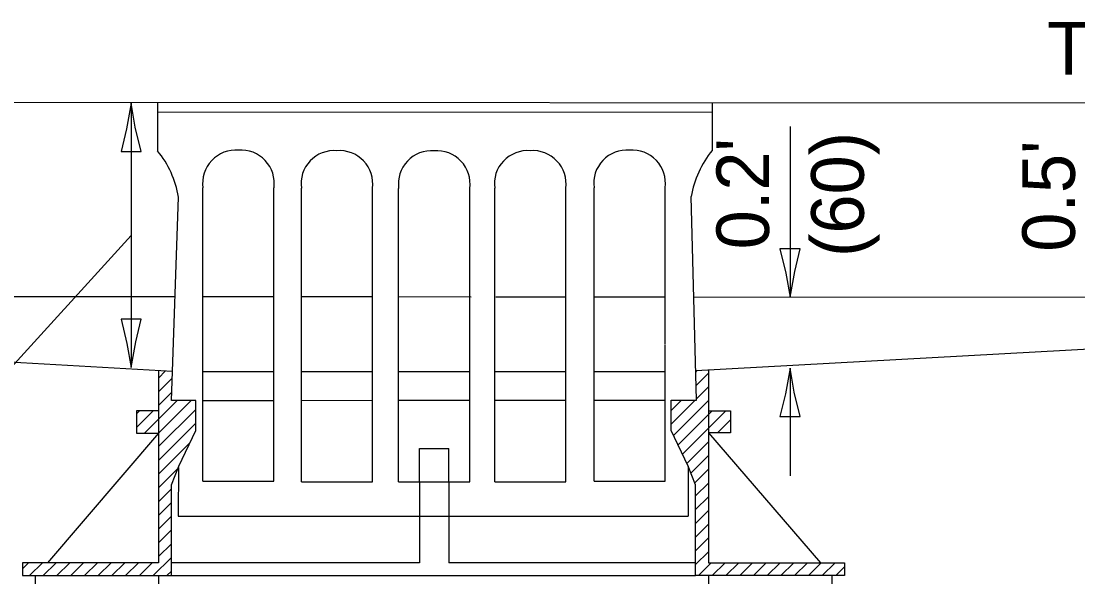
# Model space of a CAD drawing. Extents: x 0 to 2.83, y 0 to 1.83.
# Drawn here: x 2.1674 to 2.4223, y 0.3947 to 0.5289 of the extents above; entities that cross this region are included whole.
import ezdxf

# ---------------------------------------------------------------- set-up
doc = ezdxf.new("R2010")
doc.units = 0
for name, color, linetype in [('RD_Pr_Roadway_Dimensions', 7, 'Continuous'), ('RD_Pr_Roadway_Items', 7, 'Continuous'), ('RD_Pr_Roadway_Notes', 7, 'Continuous'), ('SH_General_Details', 7, 'Continuous')]:
    doc.layers.add(name, color=color, linetype=linetype)

msp = doc.modelspace()

# ---------------------------------------------------------------- linework, layer by layer
at = {"layer": 'RD_Pr_Roadway_Dimensions'}
for p, q in [((2.19389592380633, 0.5090747494548006), (2.19389592380633, 0.4452296422548039)), ((2.3528936426062823, 0.5033992954547895), (2.3528936426062823, 0.4622260018548375)), ((2.193894281931808, 0.47714964750822686), (2.1428261669929825, 0.42089722628997694)), ((2.3528936426062823, 0.44512463385475853), (2.3528936426062823, 0.4191025522548152))]:
    msp.add_line(p, q, dxfattribs=at)
for points in [[(2.19145623340633, 0.49741508185480066), (2.19389592380633, 0.4974083808964098), (2.19633561420633, 0.4974083808964098), (2.19490585300633, 0.5032437494548007), (2.19389592380633, 0.5090747494548006), (2.1927647098063296, 0.5028542386548006)], [(2.3553333330062824, 0.4738856694548374), (2.3528936426062823, 0.4738923704132283), (2.350453952206282, 0.4738923704132283), (2.3518837134062824, 0.46805700185483745), (2.3528936426062823, 0.4622260018548375), (2.3540248566062822, 0.4684465126548375)], [(2.19633561420633, 0.4568893098548038), (2.19389592380633, 0.45689601081319464), (2.19145623340633, 0.45689601081319464), (2.19288599460633, 0.4510606422548038), (2.19389592380633, 0.4452296422548039), (2.19502713780633, 0.4514501530548039)], [(2.350453952206282, 0.43346496625475844), (2.3528936426062823, 0.43345826529636755), (2.3553333330062824, 0.43345826529636755), (2.353903571806282, 0.4392936338547586), (2.3528936426062823, 0.44512463385475853), (2.351762428606282, 0.4389041230547585)]]:
    msp.add_lwpolyline(points, close=True, dxfattribs=at)
at = {"layer": 'RD_Pr_Roadway_Items'}
for p, q in [((1.8302968382062843, 0.5095547878547949), (2.7040867358063334, 0.5089847422548016)), ((2.2002714338063307, 0.5093147686547977), (2.2002714338063307, 0.4975538278548425)), ((2.334097139006334, 0.5092247614547988), (2.334097139006334, 0.4976588362547947)), ((2.2002714338063307, 0.5068695730547799), (2.334097139006334, 0.5069745814548252)), ((2.2112223098063306, 0.41777744625484625), (2.2112223098063306, 0.48864311505476066)), ((2.2283686814063333, 0.41777744625484625), (2.2283686814063333, 0.48864311505476066)), ((2.2349692094063314, 0.4176574366547545), (2.2349692094063314, 0.4885231054547621)), ((2.2521155810063345, 0.4176574366547545), (2.2521155810063345, 0.4885231054547621)), ((2.25844608740633, 0.417627434254848), (2.25844608740633, 0.4884931030547624)), ((2.2755924590063326, 0.417627434254848), (2.2755924590063326, 0.4884931030547624)), ((2.281622941406332, 0.4176574366547545), (2.281622941406332, 0.4885231054547621)), ((2.298769313006329, 0.4176574366547545), (2.298769313006329, 0.4885231054547621)), ((2.30559485900633, 0.4177924474547995), (2.30559485900633, 0.48865811625480704)), ((2.3227412306062805, 0.4508550922547845), (2.3227412306062805, 0.48865811625480704)), ((2.2036167014063324, 0.43730900865471045), (2.205326838206283, 0.48639293505478703)), ((2.3303018354063316, 0.4373540122548496), (2.3290417346062826, 0.4864979434548324)), ((1.8900166154063294, 0.4626010318547865), (2.204471769806334, 0.46239101505478897)), ((1.8900166154063294, 0.4626010318547865), (2.2038613567734355, 0.4443310469107273)), ((2.2112223098063306, 0.46239101505478897), (2.2283686814063333, 0.46239101505478897)), ((2.2349992118063313, 0.46237601385483573), (2.2521155810063345, 0.46237601385483573)), ((2.2584760898063294, 0.46236101265478935), (2.2759374866062823, 0.46234601145483606)), ((2.281877961806329, 0.46234601145483606), (2.2988293178063337, 0.4623310102547897)), ((2.3056098602062836, 0.4623310102547897), (2.3227412306062805, 0.4623160090547433)), ((2.3296567838063336, 0.46230100785479006), (2.6493623582062824, 0.4621087692748593)), ((2.6492723510063296, 0.4620459874548396), (2.330120605067505, 0.4444219954688129)), ((2.3227412306062805, 0.4177924474547995), (2.3227412306062805, 0.4507650850547856)), ((2.200496451806334, 0.4445269296354763), (2.200496451806334, 0.43478880705474)), ((2.200496451806334, 0.44270944065474027), (2.202213958781685, 0.44442694763022006)), ((2.211342319406329, 0.444314569054768), (2.2283686814063333, 0.444314569054768)), ((2.2349542082062794, 0.444314569054768), (2.2521305822062816, 0.444314569054768)), ((2.2584310862062837, 0.444314569054768), (2.2755924590063326, 0.444314569054768)), ((2.281637942606279, 0.444314569054768), (2.298784314206282, 0.444314569054768)), ((2.30559485900633, 0.444314569054768), (2.3147155886062816, 0.444314569054768)), ((2.3147155886062816, 0.444314569054768), (2.3227262294063333, 0.444314569054768)), ((2.330127821486328, 0.44414055513472955), (2.330426133515378, 0.4444388671638149)), ((2.33021070311633, 0.4409081715647591), (2.3331970670063327, 0.443894535454773)), ((2.3331970670063327, 0.4445918818668826), (2.3331970670063327, 0.43481880945483276)), ((2.200496451806334, 0.43940917665477897), (2.203804611835305, 0.4427023676338105)), ((2.200496451806334, 0.436078910254818), (2.20368547660892, 0.43928297762729196)), ((2.3302935856163582, 0.43767575406379505), (2.3331970670063327, 0.44056426905471885)), ((2.209542175406333, 0.43730900865471045), (2.2036167014063324, 0.43730900865471045)), ((2.209542175406333, 0.4300184254547959), (2.209542175406333, 0.43730900865471045)), ((2.2112223098063306, 0.43730900865471045), (2.2283986838063328, 0.43732400985485)), ((2.23511922140633, 0.43732400985485), (2.2521605846062815, 0.4373390110547101)), ((2.2584160850063304, 0.4373390110547101), (2.275667465006332, 0.4373390110547101)), ((2.2816679450063315, 0.4373390110547101), (2.298784314206282, 0.4373390110547101)), ((2.3056248614063297, 0.4373540122548496), (2.3226662246062815, 0.4373540122548496)), ((2.3241663446062812, 0.4300484278547956), (2.3241663446062812, 0.4373540122548496)), ((2.3241663446062812, 0.4373540122548496), (2.3303018354063316, 0.4373540122548496)), ((2.200496451806334, 0.43478880705474), (2.1951710258063324, 0.43478880705474)), ((2.1951710258063324, 0.43478880705474), (2.1951710258063324, 0.42941837745480294)), ((2.200496451806334, 0.43478880705474), (2.200496451806334, 0.42941837745480294)), ((2.3331970670063327, 0.43481880945483276), (2.3331970670063327, 0.42946338105475584)), ((2.3331970670063327, 0.43481880945483276), (2.3385374942062818, 0.43481880945483276)), ((2.3385374942062818, 0.43481880945483276), (2.3385374942062818, 0.42946338105475584)), ((2.200496451806334, 0.42941837745480294), (2.173734494831476, 0.3980986418130269)), ((2.1951710258063324, 0.42941837745480294), (2.200496451806334, 0.42941837745480294)), ((2.200496451806334, 0.42941837745480294), (2.200496451806334, 0.3981108730547508)), ((2.2054018442062824, 0.42142273785485007), (2.209542175406333, 0.4300184254547959)), ((2.3283066758063318, 0.42145274025484974), (2.3241663446062812, 0.4300484278547956)), ((2.3331970670063327, 0.42946338105475584), (2.3602449010107107, 0.3981408754548436)), ((2.3385374942062818, 0.42946338105475584), (2.3331970670063327, 0.42946338105475584)), ((2.3331970670063327, 0.42946338105475584), (2.3332120682062802, 0.3981408754548436)), ((2.2635014918063288, 0.42569807985484653), (2.2705370546062813, 0.42569807985484653)), ((2.2635014918063288, 0.417627434254848), (2.2635014918063288, 0.42569807985484653)), ((2.2705370546062813, 0.417627434254848), (2.2705370546062813, 0.42569807985484653)), ((2.2036167014063324, 0.41692237785480973), (2.2054018442062824, 0.42142273785485007)), ((2.20529683580633, 0.42115271625476014), (2.205281834606284, 0.4093467718547588)), ((2.3283066758063318, 0.42145274025484974), (2.3283066758063318, 0.4093467718547588)), ((2.330106819806334, 0.41696738145476264), (2.3283066758063318, 0.42145274025484974)), ((2.2036167014063324, 0.39500562465474065), (2.2036167014063324, 0.41692237785480973)), ((2.2112223098063306, 0.41777744625484625), (2.2283686814063333, 0.41777744625484625)), ((2.2349692094063314, 0.4176574366547545), (2.2521155810063345, 0.4176574366547545)), ((2.25844608740633, 0.417627434254848), (2.2755924590063326, 0.417627434254848)), ((2.2635014918063288, 0.417627434254848), (2.2635014918063288, 0.3981258742547972)), ((2.2705370546062813, 0.417627434254848), (2.2705370546062813, 0.3981258742547972)), ((2.281622941406332, 0.4176574366547545), (2.298769313006329, 0.4176574366547545)), ((2.30559485900633, 0.4177924474547995), (2.3147155886062816, 0.4177924474547995)), ((2.3147155886062816, 0.4177924474547995), (2.3227412306062805, 0.4177924474547995)), ((2.330106819806334, 0.39503562705474027), (2.330106819806334, 0.41696738145476264)), ((2.205281834606284, 0.4093467718547588), (2.3147155886062816, 0.4093467718547588)), ((2.3147155886062816, 0.4093467718547588), (2.3283066758063318, 0.4093467718547588)), ((2.1676738262062822, 0.3981108730547508), (2.1676738262062822, 0.3981108730547508)), ((2.200496451806334, 0.3981108730547508), (2.1676738262062822, 0.39809587185479756)), ((2.1676738262062822, 0.3981108730547508), (2.1676738262062822, 0.39500562465474065)), ((2.2635014918063288, 0.3981258742547972), (2.203646703806332, 0.3981108730547508)), ((2.330181825806333, 0.3981408754548436), (2.2705370546062813, 0.3981258742547972)), ((2.3332120682062802, 0.3981408754548436), (2.366049695006332, 0.3981408754548436)), ((2.366049695006332, 0.3981408754548436), (2.366049695006332, 0.39503562705474027)), ((2.1676738262062822, 0.39500562465474065), (2.2036167014063324, 0.39500562465474065)), ((2.170749072206281, 0.39500562465474065), (2.170749072206281, 0.3340257466547569)), ((2.200496451806334, 0.39500562465474065), (2.200496451806334, 0.3340257466547569)), ((2.2036167014063324, 0.39500562465474065), (2.330106819806334, 0.39503562705474027)), ((2.2036167014063324, 0.39500562465474065), (2.2036167014063324, 0.39500562465474065)), ((2.366049695006332, 0.39503562705474027), (2.330106819806334, 0.39503562705474027)), ((2.3331970670063327, 0.39503562705474027), (2.3331970670063327, 0.334070750254803)), ((2.3629294454063334, 0.39503562705474027), (2.3629294454063334, 0.334070750254803))]:
    msp.add_line(p, q, dxfattribs=at)
for points in [[(2.19715118420628, 0.42941837745480294), (2.205041815406333, 0.43730900865471045)], [(2.2004664494063344, 0.42941837745480294), (2.2083570806062824, 0.43730900865471045)], [(2.3241663446062812, 0.4315635490547312), (2.32997180900633, 0.4373540122548496)], [(2.3241663446062812, 0.43487881425483205), (2.3266565438063336, 0.4373540122548496)], [(2.3247663926062803, 0.42883333065476326), (2.3331970670063327, 0.4372490038548043)], [(2.1951710258063324, 0.43075348425483384), (2.1991913474063316, 0.43478880705474)], [(2.1951710258063324, 0.4340687494548416), (2.19589108340633, 0.43478880705474)], [(2.200496451806334, 0.42614811585484125), (2.209512173006333, 0.4351488358548289), (2.209542175406333, 0.43517883825482856)], [(2.3258464790063313, 0.426598151854836), (2.3340671366062815, 0.43481880945483276)], [(2.3269265654063305, 0.4243629730547225), (2.33739740300633, 0.43481880945483276)], [(2.200496451806334, 0.4228178494547872), (2.2094671694063335, 0.4317735658548219), (2.209542175406333, 0.4318635730547277)], [(2.3353422386062843, 0.4294783822548022), (2.3385374942062818, 0.43265863665476495)], [(2.200496451806334, 0.4195025842547795), (2.2081770662062787, 0.42718319865478255)], [(2.3280066518063296, 0.42211279305474886), (2.3332120682062802, 0.42731820945482757)], [(2.32898172980633, 0.41978760705472956), (2.3332120682062802, 0.4240179454547731)], [(2.200496451806334, 0.41618731905477174), (2.205176826206279, 0.42086769345481)], [(2.3299268054063305, 0.41741741745475736), (2.3332120682062802, 0.420687679054719)], [(2.200496451806334, 0.41285705265471767), (2.20360170020628, 0.4159773022547742)], [(2.330106819806334, 0.41426716545479425), (2.3332120682062802, 0.41737241385480445)], [(2.330106819806334, 0.41095190025478656), (2.3332120682062802, 0.41407214985484314)], [(2.200496451806334, 0.40955678865475637), (2.20360170020628, 0.4126620370547665)], [(2.330106819806334, 0.4076366350547789), (2.3332120682062802, 0.410741883454789)], [(2.200511453006334, 0.40624152345484177), (2.20360170020628, 0.4093467718547588)], [(2.200511453006334, 0.4029262582548341), (2.20360170020628, 0.40603150665475113)], [(2.330106819806334, 0.40432136985477113), (2.3332120682062802, 0.4074266182547813)], [(2.330106819806334, 0.40100610465476344), (2.3332120682062802, 0.40412635425482)], [(2.200511453006334, 0.39961099305473324), (2.2036167014063324, 0.40271624145483653)], [(2.330106819806334, 0.39769083945484884), (2.3332120682062802, 0.4007960878547659)], [(2.1676738262062822, 0.3966257542548148), (2.1691589450063287, 0.3981108730547508)], [(2.1693689618063323, 0.39500562465474065), (2.172474210206284, 0.3981108730547508)], [(2.172684227006334, 0.39500562465474065), (2.1757894754063325, 0.3981108730547508)], [(2.1759994922062833, 0.39500562465474065), (2.1791047406062822, 0.3981108730547508)], [(2.179314757406332, 0.39500562465474065), (2.1824200058063306, 0.3981108730547508)], [(2.1826450238063337, 0.39500562465474065), (2.18575027220628, 0.3981108730547508)], [(2.1859452878063297, 0.39500562465474065), (2.189050536206282, 0.3981108730547508)], [(2.1892755542062794, 0.39500562465474065), (2.1923808026062837, 0.3981108730547508)], [(2.192575818206281, 0.39500562465474065), (2.195696067806332, 0.3981108730547508)], [(2.195906084606283, 0.39500562465474065), (2.199011333006334, 0.3981108730547508)], [(2.1992213498063315, 0.39500562465474065), (2.2036167014063324, 0.39940097625482884)], [(2.3307818738063317, 0.39503562705474027), (2.333887122206284, 0.3981408754548436)], [(2.334097139006334, 0.39503562705474027), (2.33718738620628, 0.3981408754548436)], [(2.337412404206283, 0.39503562705474027), (2.3405176526062816, 0.3981408754548436)], [(2.340727669406332, 0.39503562705474027), (2.3438329178063304, 0.3981408754548436)], [(2.344042934606281, 0.39503562705474027), (2.347148183006332, 0.3981408754548436)], [(2.3473581998063295, 0.39503562705474027), (2.350463448206282, 0.3981408754548436)], [(2.3506734650063317, 0.39503562705474027), (2.35377871340633, 0.3981408754548436)], [(2.353988730206281, 0.39503562705474027), (2.357108979806332, 0.3981408754548436)], [(2.3573039954063293, 0.39503562705474027), (2.360409243806334, 0.3981408754548436)], [(2.3606342618063314, 0.39503562705474027), (2.3637395102062833, 0.3981408754548436)], [(2.2025366150063332, 0.39500562465474065), (2.2036167014063324, 0.396085711054728)], [(2.363934525806333, 0.39503562705474027), (2.366049695006332, 0.3971507962547621)]]:
    msp.add_lwpolyline(points, dxfattribs=at)
for centre, radius, start, end in [((2.181783630053599, 0.4824565123363776), 0.02387421603541723, 9.495072222222234, 39.23966666666668), ((2.219154694221866, 0.4897188472077628), 0.008005886720933992, 85.40082222222219, 187.76627499999998), ((2.2204386372896887, 0.4897188472077628), 0.00800588686577685, 352.233725, 94.5991777777778), ((2.242898532821225, 0.4896062727089418), 0.008005886721005903, 85.40082222222219, 187.76627499999998), ((2.244182475889147, 0.4896062727089418), 0.008005886865650284, 352.233725, 94.5991777777778), ((2.2663796975821535, 0.48956874787755367), 0.008005886720942625, 85.40082222222219, 187.76627499999998), ((2.2676636406499706, 0.48956874787755367), 0.008005886865650284, 352.233725, 94.5991777777778), ((2.2895512824628663, 0.4895968914986966), 0.008005886720879337, 85.40082222222219, 187.76627499999998), ((2.290835225530788, 0.4895968914986966), 0.00800588686577685, 352.233725, 94.5991777777778), ((2.3135202700647395, 0.4897376096281601), 0.008005886720942625, 85.40082222222219, 187.76627499999998), ((2.314804213127795, 0.4897376096281601), 0.008005886865650284, 352.233725, 94.5991777777778), ((2.352588050474307, 0.48255970562495343), 0.023874216036832797, 140.76033333333334, 170.50492777777777)]:
    msp.add_arc(centre, radius, start, end, dxfattribs=at)
at = {"layer": 'SH_General_Details'}
for p, q in [((2.200496451806334, 0.4445095846547192), (2.200496451806334, 0.4445095846547192)), ((2.200496451806334, 0.4445095846547192), (2.200496451806334, 0.4445095846547192)), ((2.200496451806334, 0.4445095846547192), (2.200496451806334, 0.4445095846547192)), ((2.2038867230063293, 0.4443295702548144), (2.2038867230063293, 0.4443295702548144)), ((2.2036167014063324, 0.43730900865471045), (2.2036167014063324, 0.43730900865471045)), ((2.209437167006334, 0.4300184254547959), (2.209437167006334, 0.4300184254547959)), ((2.209437167006334, 0.4300184254547959), (2.209437167006334, 0.4300184254547959)), ((2.2036167014063324, 0.41692237785480973), (2.2036167014063324, 0.41692237785480973))]:
    msp.add_line(p, q, dxfattribs=at)

# ---------------------------------------------------------------- texts
at = {"layer": 'RD_Pr_Roadway_Dimensions'}
for s, p in [("0.2'", (2.34781864300636, 0.4737779456572145)), ('(60)', (2.3706786430063596, 0.4719339288889217)), ("0.5'", (2.4216095458063798, 0.47320790005722113))]:
    msp.add_text(s, height=0.0127, rotation=90, dxfattribs=at).set_placement(p)
at = {"layer": 'RD_Pr_Roadway_Notes'}
msp.add_text('TOP OF CURB', height=0.0127, dxfattribs=at).set_placement((2.4149029755796994, 0.5159758094547694))

doc.saveas('drawing.dxf')
